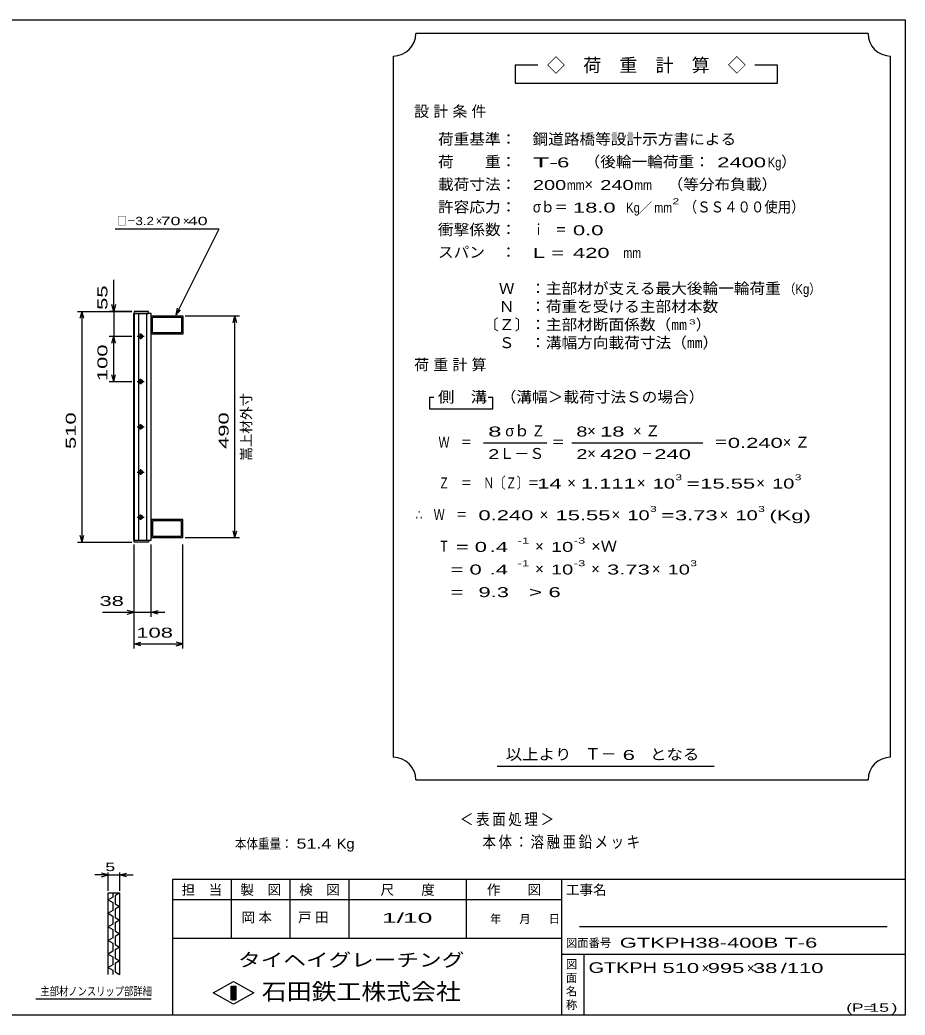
# Model space of a CAD drawing. Units: millimetres, scale not verified. Extents: x -1820 to 1731, y -1282 to 1054.
# Drawn here: x -227 to 1731, y -1146 to 1054 of the extents above; entities that cross this region are included whole.
import ezdxf
from ezdxf.enums import TextEntityAlignment as Align

# ---------------------------------------------------------------- set-up
doc = ezdxf.new("R2010")
doc.units = ezdxf.units.MM
doc.header["$LTSCALE"] = 10
for name, color, linetype, lineweight in [('0_2', 150, 'Continuous', 25), ('16', 3, 'Continuous', 25), ('22', 4, 'Continuous', 25), ('24', 2, 'Continuous', 25), ('32', 4, 'Continuous', 25)]:
    doc.layers.add(name, color=color, linetype=linetype, lineweight=lineweight)
doc.styles.add('ベクトル', font='')
doc.styles.get('ベクトル').set_extended_font_data('ベクトル')

msp = doc.modelspace()

# ---------------------------------------------------------------- linework, layer by layer
at = {"layer": '0_2'}
for p, q in [((-1729, 1053.5), (1731, 1053.5)), ((1731, 1053.5), (1731, -1146.5)), ((1731, -846.5), (111, -846.5)), ((111, -846.5), (111, -1146.5)), ((241, -846.5), (241, -976.5)), ((371, -976.5), (371, -846.5)), ((501, -846.5), (501, -976.5)), ((761, -976.5), (761, -846.5)), ((971, -846.5), (971, -1146.5)), ((971, -891.5), (111, -891.5)), ((1691, -951.5), (1011, -951.5)), ((111, -976.5), (971, -976.5)), ((971, -1011.5), (1731, -1011.5)), ((1021, -1146.5), (1021, -1011.5)), ((201, -1097.5), (246, -1072.5)), ((246, -1072.5), (291, -1097.5)), ((246, -1122.5), (201, -1097.5)), ((241, -1082.5), (251, -1082.5)), ((241, -1112.5), (241, -1082.5)), ((241, -1082.5), (243, -1082.5)), ((243, -1082.5), (243, -1112.5)), ((245, -1112.5), (245, -1082.5)), ((245, -1082.5), (247, -1082.5)), ((291, -1097.5), (246, -1122.5)), ((247, -1082.5), (247, -1112.5)), ((249, -1112.5), (249, -1082.5)), ((249, -1082.5), (251, -1082.5)), ((251, -1082.5), (251, -1112.5)), ((251, -1082.5), (251, -1112.5)), ((251, -1112.5), (241, -1112.5)), ((243, -1112.5), (245, -1112.5)), ((247, -1112.5), (249, -1112.5)), ((1731, -1146.5), (-1729, -1146.5))]:
    msp.add_line(p, q, dxfattribs=at)
at = {"layer": '16'}
for p, q in [((25.3, -96.5), (25.3, 404.5)), ((25.3, 404.5), (26, 404.5)), ((58, 409), (26, 409)), ((26, 409), (26, 404.5)), ((26, 404.5), (58, 404.5)), ((26, 404.5), (26, -96.5)), ((64, 404.5), (26, 404.5)), ((35.5, 404.5), (35.5, -96.5)), ((54.5, -96.5), (54.5, 404.5)), ((58, 404.5), (58, 409)), ((64, -96.5), (64, 404.5)), ((64, 359), (64, 399)), ((64, 399), (134, 399)), ((67, 362), (67, 396)), ((67, 396), (131, 396)), ((131, 396), (131, 362)), ((134, 399), (134, 359)), ((32.5, 354), (48.5, 354)), ((42.5, 357), (38.5, 357)), ((40.5, 360), (40.5, 348)), ((134, 359), (64, 359)), ((131, 362), (67, 362)), ((38.5, 351), (42.5, 351)), ((32.5, 254), (48.5, 254)), ((42.5, 257), (38.5, 257)), ((38.5, 251), (42.5, 251)), ((40.5, 260), (40.5, 248)), ((32.5, 154), (48.5, 154)), ((42.5, 157), (38.5, 157)), ((40.5, 160), (40.5, 148)), ((38.5, 151), (42.5, 151)), ((32.5, 54), (48.5, 54)), ((42.5, 57), (38.5, 57)), ((38.5, 51), (42.5, 51)), ((40.5, 60), (40.5, 48)), ((42.5, -43), (38.5, -43)), ((40.5, -40), (40.5, -52)), ((32.5, -46), (48.5, -46)), ((38.5, -49), (42.5, -49)), ((64, -51), (64, -91)), ((134, -51), (64, -51)), ((67, -54), (67, -88)), ((131, -54), (67, -54)), ((131, -88), (131, -54)), ((134, -91), (134, -51)), ((67, -88), (131, -88)), ((26, -96.5), (25.3, -96.5)), ((26, -96.5), (58, -96.5)), ((26, -101), (26, -96.5)), ((26, -96.5), (64, -96.5)), ((58, -101), (26, -101)), ((58, -96.5), (58, -101)), ((64, -91), (134, -91))]:
    msp.add_line(p, q, dxfattribs=at)
for centre, radius, start, end in [((38.5, 354), 3, 90, 270), ((40.5, 354), 4, 46.6, 133.4), ((42.5, 354), 3, 270, 90), ((40.5, 354), 4, 226.6, 313.4), ((38.5, 254), 3, 90, 270), ((40.5, 254), 4, 46.6, 133.4), ((40.5, 254), 4, 226.6, 313.4), ((42.5, 254), 3, 270, 90), ((38.5, 154), 3, 90, 270), ((40.5, 154), 4, 46.6, 133.4), ((42.5, 154), 3, 270, 90), ((40.5, 154), 4, 226.6, 313.4), ((38.5, 54), 3, 90, 270), ((40.5, 54), 4, 46.6, 133.4), ((40.5, 54), 4, 226.6, 313.4), ((42.5, 54), 3, 270, 90), ((38.5, -46), 3, 90, 270), ((40.5, -46), 4, 46.6, 133.4), ((42.5, -46), 3, 270, 90), ((40.5, -46), 4, 226.6, 313.4)]:
    msp.add_arc(centre, radius, start, end, dxfattribs=at)
at = {"layer": '22'}
for p, q in [((-16, 591.5), (214, 591.5)), ((119, 401.5), (214, 591.5)), ((-19, 409), (-19, 479)), ((-19, 409), (-23, 424)), ((-15, 424), (-19, 409)), ((-99, 409), (21, 409)), ((-93, 394), (-89, 409)), ((-85, 394), (-89, 409)), ((-89, -101), (-89, 409)), ((21, 409), (-29, 409)), ((-19, 409), (-19, 354)), ((119, 401.5), (122, 416.1)), ((119, 401.5), (129, 412.5)), ((139, 399), (259, 399)), ((245, 384), (249, 399)), ((253, 384), (249, 399)), ((249, -91), (249, 399)), ((-29, 354), (21, 354)), ((-23, 339), (-19, 354)), ((-15, 339), (-19, 354)), ((-19, 254), (-19, 354)), ((-19, 254), (-23, 269)), ((-19, 254), (-15, 269)), ((-29, 254), (21, 254)), ((-89, -101), (-93, -86)), ((-89, -101), (-85, -86)), ((249, -91), (245, -76)), ((249, -91), (253, -76)), ((-99, -101), (21, -101)), ((26, -266), (26, -106)), ((26, -336), (26, -106)), ((64, -266), (64, -106)), ((134, -336), (134, -106)), ((139, -91), (259, -91)), ((-44, -256), (26, -256)), ((26, -256), (11, -252)), ((11, -260), (26, -256)), ((26, -256), (64, -256)), ((64, -256), (79, -252)), ((79, -260), (64, -256)), ((64, -256), (94, -256)), ((26, -326), (41, -322)), ((41, -330), (26, -326)), ((26, -326), (134, -326)), ((134, -326), (119, -322)), ((119, -330), (134, -326))]:
    msp.add_line(p, q, dxfattribs=at)
at = {"layer": '24', "color": 4}
for p, q in [((1649, 1023.5), (649, 1023.5)), ((599, 973.5), (599, -576.5)), ((1699, -576.5), (1699, 973.5)), ((919, 953.5), (869, 953.5)), ((869, 953.5), (869, 913.5)), ((1449, 953.5), (1399, 953.5)), ((1449, 913.5), (1449, 953.5)), ((869, 913.5), (1449, 913.5)), ((689, 218.5), (679, 218.5)), ((679, 218.5), (679, 193.5)), ((819, 218.5), (809, 218.5)), ((819, 193.5), (819, 218.5)), ((679, 193.5), (819, 193.5)), ((799, 118.5), (939, 118.5)), ((994, 118.5), (1284, 118.5)), ((829, -596.5), (1309, -596.5)), ((649, -626.5), (1649, -626.5))]:
    msp.add_line(p, q, dxfattribs=at)
for centre, start, end in [((599, 1023.5), 270, 0), ((1699, 1023.5), 180, 270), ((599, -626.5), 0, 90), ((1699, -626.5), 90, 180)]:
    msp.add_arc(centre, 50, start, end, dxfattribs=at)
at = {"layer": '32'}
for p, q in [((-31, -836.5), (-46, -832.5)), ((-31, -871.5), (-31, -831.5)), ((-6, -831.5), (-6, -871.5)), ((-6, -836.5), (9, -832.5)), ((-31, -836.5), (-61, -836.5)), ((-46, -840.5), (-31, -836.5)), ((-31, -836.5), (-6, -836.5)), ((9, -840.5), (-6, -836.5)), ((-6, -836.5), (24, -836.5)), ((-31, -876.5), (-6, -876.5)), ((-31, -1056.5), (-31, -876.5)), ((-21, -876.5), (-21, -885.5)), ((-6, -876.5), (-16, -882.5)), ((-6, -876.5), (-6, -1056.5)), ((-21, -885.5), (-31, -891.5)), ((-31, -891.5), (-21, -897.5)), ((-21, -897.5), (-21, -915.5)), ((-16, -882.5), (-16, -900.5)), ((-16, -900.5), (-6, -906.5)), ((-21, -915.5), (-31, -921.5)), ((-31, -921.5), (-21, -927.5)), ((-6, -906.5), (-16, -912.5)), ((-16, -912.5), (-16, -930.5)), ((-21, -945.5), (-31, -951.5)), ((-21, -927.5), (-21, -945.5)), ((-16, -930.5), (-6, -936.5)), ((-6, -936.5), (-16, -942.5)), ((-16, -942.5), (-16, -960.5)), ((-31, -951.5), (-21, -957.5)), ((-21, -957.5), (-21, -975.5)), ((-16, -960.5), (-6, -966.5)), ((-6, -966.5), (-16, -972.5)), ((-21, -975.5), (-31, -981.5)), ((-31, -981.5), (-21, -987.5)), ((-21, -987.5), (-21, -1005.5)), ((-16, -972.5), (-16, -990.5)), ((-21, -1005.5), (-31, -1011.5)), ((-31, -1011.5), (-21, -1017.5)), ((-16, -990.5), (-6, -996.5)), ((-6, -996.5), (-16, -1002.5)), ((-16, -1002.5), (-16, -1020.5)), ((-21, -1017.5), (-21, -1035.5)), ((-16, -1020.5), (-6, -1026.5)), ((-6, -1026.5), (-16, -1032.5)), ((-16, -1032.5), (-16, -1050.5)), ((-21, -1035.5), (-31, -1041.5)), ((-31, -1041.5), (-21, -1047.5)), ((-21, -1047.5), (-21, -1056.5)), ((-16, -1050.5), (-6, -1056.5)), ((64, -1111.5), (-191, -1111.5))]:
    msp.add_line(p, q, dxfattribs=at)

# ---------------------------------------------------------------- texts
at = {"layer": '0_2', "style": 'ベクトル'}
for s, height, p in [('担\u3000当', 21.99, (131, -869.5)), ('製\u3000図', 21.99, (261, -869.5)), ('検\u3000図', 21.99, (391, -869.5)), ('尺\u3000\u3000度', 21.99, (571, -869.5)), ('作\u3000\u3000図', 21.99, (806, -869.5)), ('工事名', 21.99, (981, -869.5)), ('年', 18.3, (813, -934)), ('月', 18.3, (878, -934)), ('日', 18.3, (943, -934)), ('図面番号', 18.33, (981, -987)), ('図', 18.3, (981, -1034)), ('面', 18.3, (981, -1064)), ('名', 18.3, (981, -1094)), ('称', 18.3, (981, -1124))]:
    msp.add_text(s, height=height, dxfattribs=at).set_placement(p, align=Align.MIDDLE_LEFT)
at = {"layer": '0_2', "color": 222, "style": 'ベクトル'}
for s, height, width, p in [('タイヘイグレーチング', 29.33, 1.25, (256, -1024.5)), ('石田鉄工株式会社', 36.66, 1.1, (308.5, -1094.5))]:
    msp.add_text(s, height=height, dxfattribs=dict(at, width=width)).set_placement(p, align=Align.MIDDLE_LEFT)
at = {"layer": '22', "color": 2, "style": 'ベクトル'}
for s, height, width, p in [('□－', 18.33, 0.8, (-11, 609)), ('3.2', 18.33, 1.2, (29, 609)), (' 70 ', 18.33, 1.6, (74, 609)), (' 40 ', 18.33, 1.6, (134, 609)), (' 38 ', 21.99, 1.65, (-64, -231)), (' 108 ', 21.99, 1.65, (17.5, -301)), ('本体重量：', 21.99, 0.85, (249, -767.5)), (' 51.4', 21.99, 1.35, (374, -767.5)), ('Kg', 21.99, 1.1, (474, -767.5)), ('1/', 21.99, 2, (574, -931.5)), (' 10 ', 21.99, 2, (604, -931.5)), ('GTKPH38-400B T-6   ', 21.99, 1.65, (1100, -986.5)), ('GTKPH', 23.46, 1.4, (1031, -1041.5)), (' 510 ', 21.99, 1.65, (1181, -1042.5)), (' 995 ', 21.99, 1.65, (1281, -1042.5)), (' 38 ', 21.99, 1.65, (1381, -1042.5)), ('/', 22, 1.65, (1456, -1042.5)), (' 110 ', 21.99, 1.65, (1456, -1042.5)), ('(P=', 18.33, 1.55, (1601, -1130)), (' 15 ', 18.33, 1.6, (1641, -1130)), (')', 18.3, 1.6, (1701, -1130))]:
    msp.add_text(s, height=height, dxfattribs=dict(at, width=width)).set_placement(p, align=Align.MIDDLE_LEFT)
for height, p in [(18.3, (74, 609)), (18.3, (134, 609)), (22, (1281, -1042.5)), (22, (1381, -1042.5))]:
    msp.add_text('×', height=height, dxfattribs=at).set_placement(p, align=Align.MIDDLE_LEFT)
at = {"layer": '22', "color": 2, "style": 'ベクトル', "width": 1.65}
for s, p in [(' 55 ', (-44, 399)), (' 100 ', (-44, 241.5)), (' 510 ', (-114, 91.5)), (' 490', (224, 91.5))]:
    msp.add_text(s, height=21.99, rotation=90, dxfattribs=at).set_placement(p, align=Align.MIDDLE_LEFT)
at = {"layer": '22', "color": 2, "style": 'ベクトル'}
msp.add_text('嵩上材外寸', height=21.99, rotation=90, dxfattribs=at).set_placement((274, 79), align=Align.MIDDLE_LEFT)
at = {"layer": '22', "color": 2, "attachment_point": 4, "style": 'ベクトル'}
for s, insert, char_height in [('\\T1.2;\\W0.85;＜表面処理＞', (746.5, -715), 25.66), ('\\T1.19;\\W0.85;本体：溶融亜鉛メッキ', (796.5, -765), 25.66), ('\\T1.25;岡本\u3000', (263.5, -931.5), 21.99), ('\\T1.25;戸田\u3000', (388.5, -931.5), 21.99)]:
    msp.add_mtext(s, dxfattribs=dict(at, insert=insert, char_height=char_height))
at = {"layer": '24', "style": 'ベクトル'}
for s, height, p in [('◇\u3000荷\u3000重\u3000計\u3000算\u3000◇', 29.33, (939, 953.5)), ('）', 24.2, (1457, 740)), ('×', 24.2, (1022, 690)), ('／', 22, (1141.5, 638.5)), ('）', 24.2, (1268, 380)), ('σｂ', 24.19, (847, 145)), ('×', 24.2, (1028, 145)), ('Ｌ－Ｓ', 24.19, (834, 95)), ('×', 24.2, (1028, 95)), ('×', 24.2, (984, 30)), ('×', 24.2, (1138, 30)), ('×', 24.2, (1402, 30)), ('×', 24.2, (923, -40)), ('×', 24.2, (1082, -40)), ('×', 24.2, (1321, -40)), ('×', 24.2, (913, -110)), ('×', 24.2, (913, -160)), ('×', 24.2, (1037, -160)), ('×', 24.2, (1171, -160)), ('Ｔ－', 25.66, (1023, -569))]:
    msp.add_text(s, height=height, dxfattribs=at).set_placement(p, align=Align.MIDDLE_LEFT)
for s, height, width, p in [('荷重基準：\u3000', 24.19, 1.05, (698, 790)), ('鋼道路橋等設計示方書による', 24.19, 1.05, (907, 790)), ('荷\u3000\u3000重：\u3000', 24.19, 1.05, (698, 740)), ('T-', 21.99, 2, (908, 738.5)), (' 6 ', 21.99, 1.65, (948, 738.5)), ('（後輪一輪荷重：', 24.19, 1.05, (1022, 740)), (' 2400', 21.99, 1.65, (1302, 738.5)), ('Kg', 21.99, 0.85, (1427, 738.5)), ('載荷寸法：\u3000', 24.19, 1.05, (698, 690)), ('\u3000（等分布負載）', 24.19, 1.05, (1171, 690)), ('200', 21.99, 1.5, (908, 688.5)), ('mm', 21.99, 0.8, (983, 688.5)), ('240', 21.99, 1.5, (1057, 688.5)), ('mm', 21.99, 0.8, (1132, 688.5)), ('許容応力：\u3000', 24.19, 1.05, (698, 640)), ('σｂ＝', 24.19, 0.9, (908, 640)), (' 18.0', 21.99, 1.65, (983, 638.5)), ('Kg', 21.99, 0.85, (1114, 638.5)), ('mm', 21.99, 0.8, (1176.5, 638.5)), ('2', 13.2, 1.5, (1216.5, 652.5)), ('（ＳＳ４００使用）', 24.19, 0.9, (1241.5, 640)), ('衝撃係数：\u3000', 24.19, 1.05, (698, 590)), ('ｉ\u3000＝', 24.19, 0.75, (908, 590)), (' 0.0', 21.99, 1.65, (983, 588.5)), ('スパン\u3000：\u3000', 24.19, 1.05, (698, 540)), ('L =', 21.99, 1.65, (908, 538.5)), (' 420 ', 21.99, 1.65, (983, 538.5)), ('mm', 21.99, 0.8, (1108, 538.5)), ('\u3000Ｗ\u3000：主部材が支える最大後輪一輪荷重', 24.19, 1.05, (798, 460)), ('（Kg）', 21.99, 0.85, (1463, 458.5)), ('\u3000Ｎ\u3000：荷重を受ける主部材本数', 24.19, 1.05, (798, 420)), ('〔Ｚ〕：主部材断面係数（㎜', 24.19, 1.05, (798, 380)), ('3', 11, 1.8, (1253, 386)), ('\u3000Ｓ\u3000：溝幅方向載荷寸法（㎜）', 24.19, 1.05, (798, 340)), ('側\u3000溝', 24.19, 1.1, (698, 220)), ('\u3000（溝幅＞載荷寸法Ｓの場合）', 24.19, 1.05, (802, 220)), ('8', 22, 1.8, (809, 143.5)), ('Ｚ', 24.2, 0.9, (905, 145)), ('8', 22, 1.5, (1004, 143.5)), (' 18 ', 21.99, 1.65, (1043, 143.5)), ('Ｗ\u3000＝', 24.19, 0.75, (699, 120)), ('＝', 24.2, 0.9, (949, 120)), ('＝', 24.2, 0.9, (1309, 120)), ('0.240', 21.99, 1.65, (1339, 118.5)), ('2', 22, 1.5, (809, 93.5)), ('2', 22, 1.5, (1004, 93.5)), (' 420 ', 21.99, 1.65, (1043, 93.5)), ('－', 24.2, 0.75, (1148, 95)), (' 240 ', 21.99, 1.65, (1163, 93.5)), ('Ｚ\u3000＝\u3000Ｎ〔Ｚ〕＝', 24.19, 0.75, (699, 30)), ('3', 13.2, 1.5, (1223, 42.5)), ('3', 13.2, 1.5, (1487, 42.5)), (' 14 ', 21.99, 1.65, (904, 28.5)), ('1.111', 21.99, 1.65, (1014, 28.5)), ('10', 21.99, 1.5, (1173, 28.5)), ('=', 22, 1.7, (1248, 28.5)), ('15.55', 21.99, 1.65, (1278, 28.5)), ('10', 21.99, 1.5, (1437, 28.5)), ('3', 13.2, 1.5, (1167, -27.5)), ('3', 13.2, 1.5, (1406, -27.5)), ('∴\u3000Ｗ\u3000＝', 24.19, 0.75, (649, -40)), (' 0.240', 21.99, 1.65, (774, -41.5)), ('15.55', 21.99, 1.65, (958, -41.5)), ('10', 21.99, 1.5, (1117, -41.5)), ('=', 22, 1.7, (1192, -41.5)), ('3.73', 21.99, 1.65, (1222, -41.5)), ('10', 21.99, 1.5, (1356, -41.5)), ('(Kg)', 21.99, 1.65, (1431, -41.5)), ('Ｔ', 24.2, 0.75, (699, -110)), (' = 0', 21.99, 1.65, (724, -111.5)), (' .4 ', 21.99, 1.65, (799, -111.5)), ('-1', 13.2, 1.65, (874, -97.5)), ('10', 21.99, 1.5, (948, -111.5)), ('-3', 13.2, 1.65, (998, -97.5)), ('×Ｗ', 24.19, 1.1, (1037, -110)), ('  = 0', 21.99, 1.65, (699, -161.5)), (' .4 ', 21.99, 1.65, (799, -161.5)), ('-1', 13.2, 1.65, (874, -147.5)), ('10', 21.99, 1.5, (948, -161.5)), ('-3', 13.2, 1.65, (998, -147.5)), ('3.73', 21.99, 1.65, (1072, -161.5)), ('10', 21.99, 1.5, (1206, -161.5)), ('3', 13.2, 1.5, (1256, -147.5)), ('  =', 21.99, 1.65, (699, -211.5)), (' 9.3', 21.99, 1.65, (774, -211.5)), ('>', 22, 1.7, (899, -211.5)), (' 6 ', 21.99, 1.65, (929, -211.5)), ('以上より\u3000', 24.19, 1.1, (848, -570)), (' 6 ', 21.99, 1.65, (1093, -571.5)), ('となる', 24.19, 1.1, (1167, -570))]:
    msp.add_text(s, height=height, dxfattribs=dict(at, width=width)).set_placement(p, align=Align.MIDDLE_LEFT)
at = {"layer": '24', "char_height": 24.19, "attachment_point": 4, "style": 'ベクトル'}
for s, insert in [('\\T1.28;設計条件', (645.5, 850)), ('\\T1.28;荷重計算', (645.5, 290)), ('\\T1.42;×Ｚ', (1129.5, 145)), ('\\T1.42;×Ｚ', (1460.5, 120))]:
    msp.add_mtext(s, dxfattribs=dict(at, insert=insert))
at = {"layer": '32', "color": 2, "style": 'ベクトル'}
for s, width, p in [(' 5 ', 1.6, (-48.5, -819)), ('主部材ノンスリップ部詳細', 0.8, (-181, -1094))]:
    msp.add_text(s, height=18.33, dxfattribs=dict(at, width=width)).set_placement(p, align=Align.MIDDLE_LEFT)

doc.saveas('drawing.dxf')
